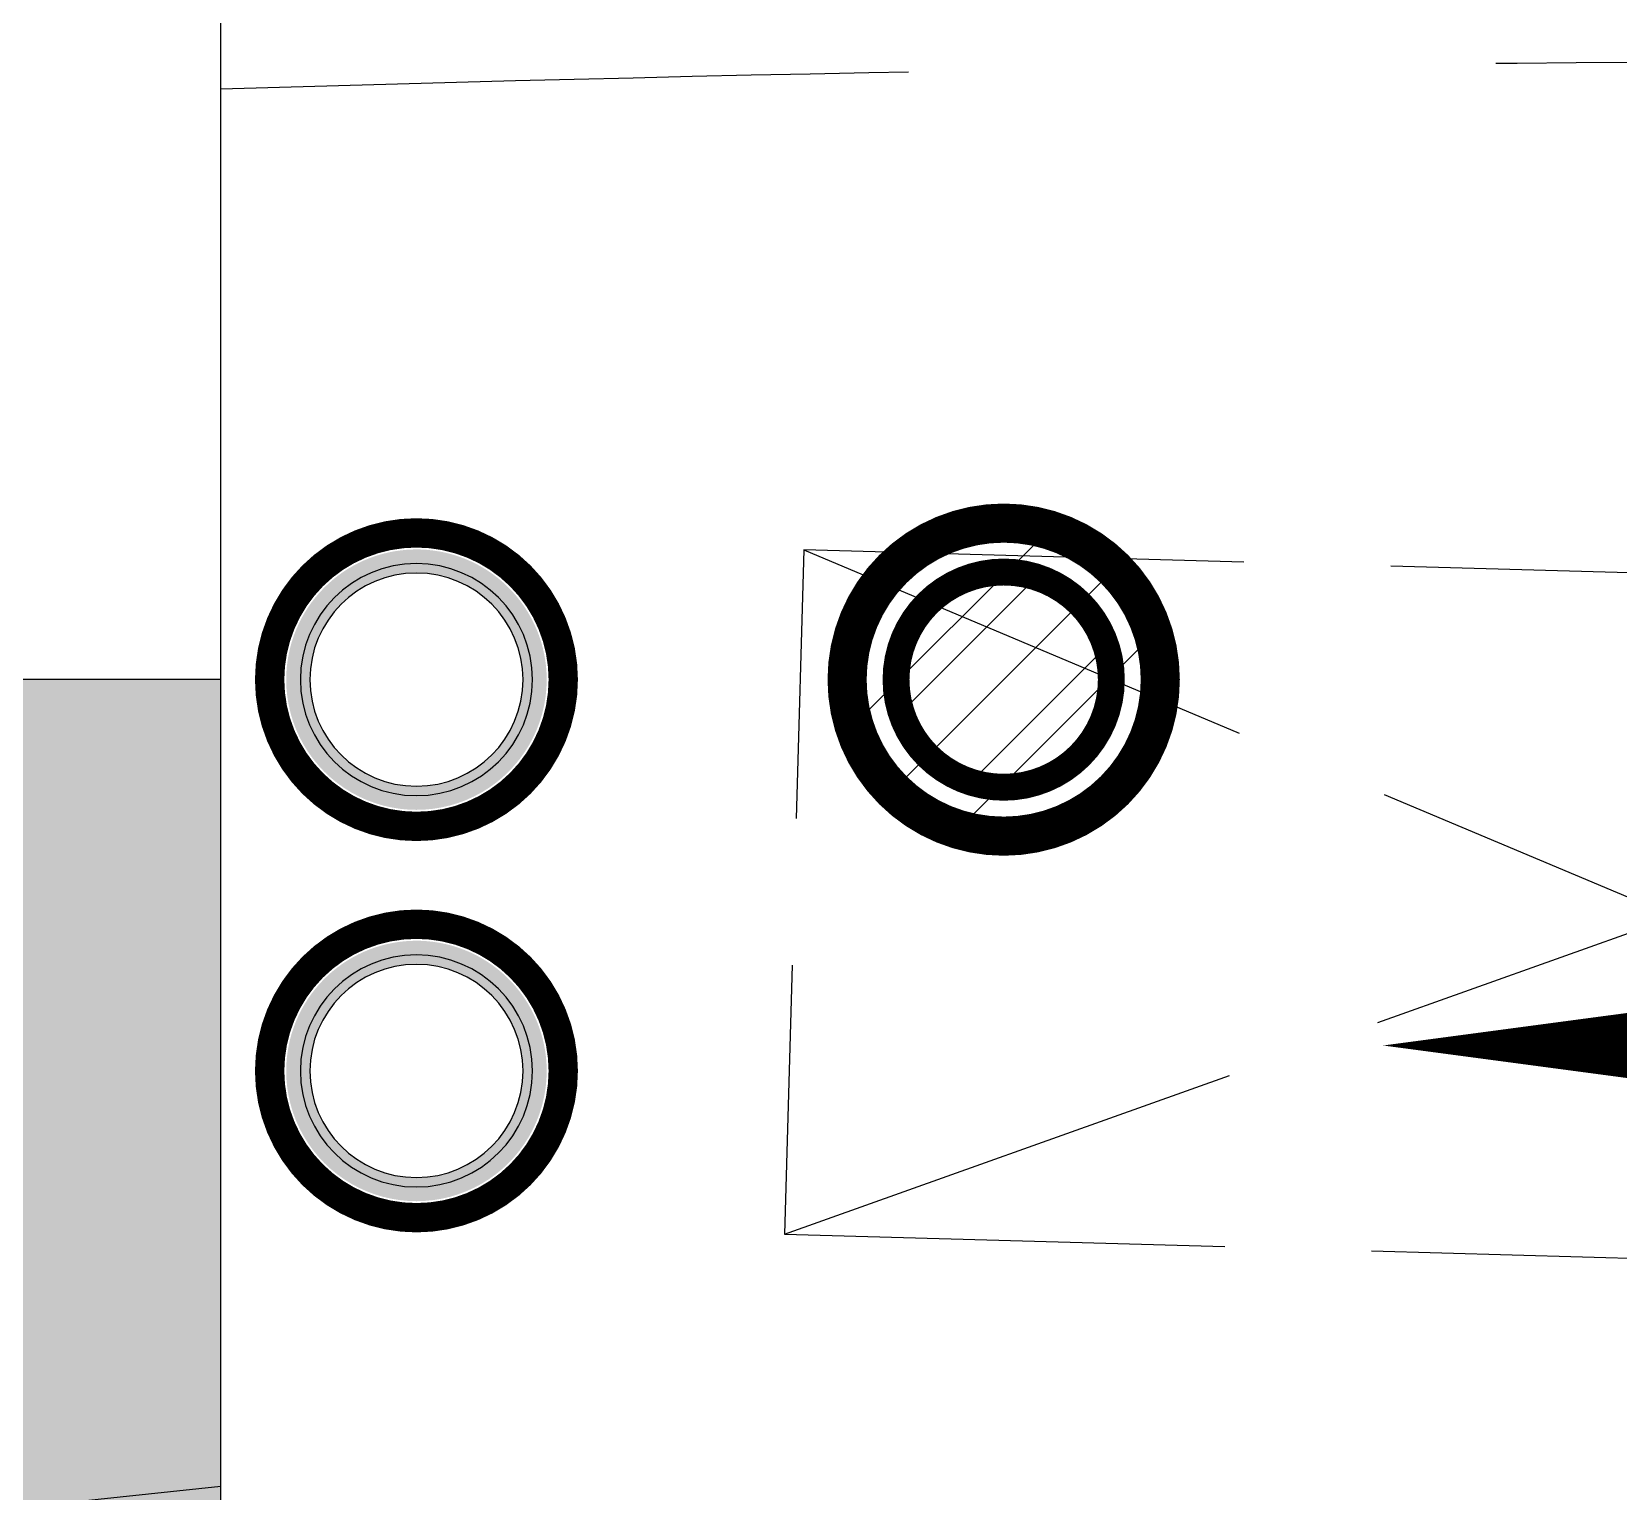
# Model space of a CAD drawing. Header units: inches. Extents: x 0 to 1813292486, y 0 to 3473589894.
# Drawn here: x 600506989 to 600507800, y 3473209687 to 3473210433 of the extents above; entities that cross this region are included whole.
import ezdxf
from ezdxf.enums import TextEntityAlignment as Align

# ---------------------------------------------------------------- set-up
doc = ezdxf.new("R2010")
doc.units = ezdxf.units.IN
doc.header["$LTSCALE"] = 1000
doc.header["$MEASUREMENT"] = 0
doc.linetypes.add('AX-MALL-WALL-P02-QT$0$DASH', pattern=[0.35, 0.25, -0.1])
doc.linetypes.add('PX-MALL-P02-LG$0$CONTINOUS', pattern=[0])
for name, color, linetype in [('A-Anno-Note', 241, 'Continuous'), ('AX-MALL-DIM-P02$0$A-Anno-Dims', 3, 'Continuous'), ('AX-MALL-P02-200$0$A-Anno-Note', 241, 'Continuous'), ('AX-MALL-WALL-P02$0$A-Anno-Note', 241, 'Continuous'), ('AX-MALL-WALL-P02-QT$0$A-Detl-Patt', 8, 'Continuous'), ('AX-MALL-WALL-P02-QT$0$A-Detl-Thin', 131, 'Continuous'), ('AX-MALL-WALL-P02-QT$0$A-Fixt', 81, 'Continuous'), ('AX-MALL-WALL-P02-QT$0$A-Wall', 2, 'Continuous'), ('AX-MALL-WALL-P02-QT$0$A-Wall-Patt', 13, 'Continuous'), ('PX-MALL-P02-LG$0$P-Airr-Pipe', 140, 'Continuous'), ('PX-MALL-P02-LG$0$P-Drain-Fldr', 4, 'Continuous'), ('PX-MALL-P02-LG$0$P-Drain-Fldr-ARCH', 161, 'Continuous'), ('PX-MALL-P02-LG$0$P-Drain-Fldr-W100', 4, 'Continuous'), ('PX-MALL-P02-LG$0$P-Drain-Fldr-W50', 4, 'Continuous'), ('PX-MALL-P02-LG$0$P-Pipe-Risr', 7, 'Continuous'), ('PX-MALL-P02-LG$0$P-Pipe-Risr-Arch', 6, 'Continuous'), ('PX-MALL-P02-LG$0$P-Pipe-Risr-W100', 6, 'Continuous'), ('PX-MALL-P02-LG$0$P-Pipe-Risr-W50', 6, 'Continuous'), ('PX-MALL-P02-LG$0$P-Stom-pipe', 4, 'PX-MALL-P02-LG$0$CONTINOUS'), ('SX-MALL-WALL-L-2F~3F$0$S-COLU', 30, 'Continuous'), ('SX-MALL-WALL-L-2F~3F$0$S-PATT-BMCO', 7, 'Continuous')]:
    doc.layers.add(name, color=color, linetype=linetype)
doc.styles.add('PX-MALL-P02-LG$0$jzfz', font='gbenor.shx', dxfattribs={"bigfont": 'gbcbig.shx'})

# ---------------------------------------------------------------- blocks, each defined once
blk = doc.blocks.new('AX-MALL-WALL-P02-QT$0$JB-AC(O)-Hide')
for p, q in [((-225, 174.9999999999709), (-450, 174.9999999999709)), ((-450, 174.9999999999709), (-450, 37.4999999999709)), ((-450, 174.9999999999709), (-225, 87.4999999999709)), ((150, 174.9999999999709), (-150, 174.9999999999709)), ((-150, 58.33333333331393), (0, -2.91038304567337e-11)), ((-150, -58.33333333337214), (0, 0)), ((-450, -37.5000000000291), (-450, -175.0000000000291)), ((-450, -175.0000000000291), (-225, -87.5000000000291)), ((-450, -175.0000000000291), (-225, -175.0000000000291)), ((-150, -175.0000000000291), (150, -175.0000000000291))]:
    blk.add_line(p, q)
blk = doc.blocks.new('AX-MALL-WALL-P02-QT$0$tj')
at = {"layer": 'AX-MALL-WALL-P02-QT$0$A-Detl-Patt'}
h = blk.add_hatch(dxfattribs=at)
h.set_pattern_fill('STEEL', color=256, scale=100.0000000000001, angle=50.43183869082386)
h.set_pattern_definition([(75.00000000004839, (-14278.19445574284, 156289.8254051208), (-153.3407249234246, 41.08752340989569), []), (75.00000000004839, (-14317.88195610046, 156358.5661673546), (-153.3407249234246, 41.08752340989569), [])])
edge = h.paths.add_edge_path()
edge.add_line((88101.273016572, 47666.64152574539), (87883.93542659283, 47459.84604215622))
edge.add_line((87883.93542659283, 47459.84604215622), (91571.54751467705, 43584.64122533798))
edge.add_arc((262949.389629302, 558937.705083496), 543101.4133620498, 251.6057364187558, 260.0288666978238)
edge.add_arc((172180.8466627672, -2862.146247219684), 27099.9982179492, 64.7128659603706, 96.9316049602786, ccw=False)
edge.add_arc((262948.9730309481, 558936.3205539446), 543099.9677998082, 261.6155114784545, 271.7251478115656)
edge.add_line((279298.9759148359, 16082.51663446426), (279298.9759315252, 16382.65274763107))
edge.add_arc((262948.9742454757, 558936.3204835369), 542799.9676941936, 261.62020364125146, 271.7261014454634, ccw=False)
edge.add_arc((172180.8456921196, -2862.14609140989), 27400.00151046549, 64.80631838577902, 96.83815911678944)
edge.add_arc((262949.394896181, 558937.7037490648), 542801.4137571028, 251.6136389015772, 260.02417327084333, ccw=False)
edge.add_line((91737.26096642017, 43845.69257831573), (88101.273016572, 47666.64152574539))
blk = doc.blocks.new('SX-MALL-WALL-L-2F~3F')
at = {"layer": 'SX-MALL-WALL-L-2F~3F$0$S-PATT-BMCO'}
h = blk.add_hatch(color=256, dxfattribs=at)
h.dxf.hatch_style = 1
h.paths.add_polyline_path([(600313333.8177185, 3473095039.595693), (600313989.7794205, 3473094795.230711), (600314234.1444031, 3473095451.192413), (600313578.1827011, 3473095695.557395)])
at = {"layer": 'SX-MALL-WALL-L-2F~3F$0$S-COLU'}
blk.add_lwpolyline([(600313333.8177185, 3473095039.595693), (600313989.7794205, 3473094795.230711), (600314234.1444031, 3473095451.192413), (600313578.1827011, 3473095695.557395)], close=True, dxfattribs=at)
blk = doc.blocks.new('SX-MALL-WALL-2F~3F')
blk.add_blockref('SX-MALL-WALL-L-2F~3F', (0, 0))
blk = doc.blocks.new('AX-MALL-WALL-P02-QT')
at = {"layer": 'AX-MALL-WALL-P02-QT$0$A-Wall-Patt'}
h = blk.add_hatch(dxfattribs=at)
h.set_pattern_fill('普通砖', color=256, scale=200, style=0)
h.set_pattern_definition([(45, (0, 359.0227), (-353.55353201463, 353.55353201463), [])])
h.paths.add_polyline_path([(600313942.9994687, 3473094952.810462), (600314060.085984, 3473094983.958294), (600314938.0678399, 3473097340.770911), (600314910.5045799, 3473097457.752581), (600314785.5594935, 3473097504.298291), (600313870.2595447, 3473095047.310766)])
at = {"layer": 'AX-MALL-WALL-P02-QT$0$A-Detl-Thin', "linetype": 'AX-MALL-WALL-P02-QT$0$DASH', "ltscale": 3}
for points in [[(600314409.3437098, 3473095921.489123, -0.06080713246403797), (600321333.7759938, 3473092595.163023, -0.06080713246403797)], [(600314339.4930145, 3473095733.985203, -0.06119943913242091), (600321262.3373889, 3473092403.39662, -0.06080713246340474)]]:
    blk.add_lwpolyline(points, format="xyb", dxfattribs=at)
at = {"layer": 'AX-MALL-WALL-P02-QT$0$A-Wall'}
blk.add_line((600314060.085984, 3473094983.958294), (600314938.0678399, 3473097340.770911), dxfattribs=at)
at = {"layer": 'AX-MALL-WALL-P02-QT$0$A-Detl-Thin'}
blk.add_blockref('SX-MALL-WALL-2F~3F', (0, 0), dxfattribs=at)
at = {"layer": 'AX-MALL-WALL-P02-QT$0$A-Detl-Thin', "rotation": 339.5681613091762}
blk.add_blockref('AX-MALL-WALL-P02-QT$0$tj', (600144118.6961328, 3473128496.287411), dxfattribs=at)
at = {"layer": 'AX-MALL-WALL-P02-QT$0$A-Fixt', "rotation": 337.9553036373871}
blk.add_blockref('AX-MALL-WALL-P02-QT$0$JB-AC(O)-Hide', (600314887.8537753, 3473095078.346681), dxfattribs=at)
blk = doc.blocks.new('AX-MALL-WALL-P02')
at = {"layer": 'AX-MALL-WALL-P02$0$A-Anno-Note'}
blk.add_blockref('AX-MALL-WALL-P02-QT', (0, 0), dxfattribs=at)
blk = doc.blocks.new('PX-MALL-P02-LG$0$P-Risr')
at = {"layer": 'PX-MALL-P02-LG$0$P-Pipe-Risr-W50'}
h = blk.add_hatch(color=0, dxfattribs=at)
edge = h.paths.add_edge_path()
edge.add_ellipse((0, 0), major_axis=(47.05795628796547, 47.05795628796547), ratio=0.9999999999999695, start_angle=225.0000000000009, end_angle=405.0000000000009, ccw=False)
edge.add_ellipse((0, 0), major_axis=(47.05795628796764, 47.05795628796764), ratio=0.9999999999998785, start_angle=133.9675974886221, end_angle=225.0000000000035, ccw=False)
edge.add_line((-66.53919663240958, 1.199087783927098), (-54.4367953546693, 1.199087783927098))
edge.add_ellipse((0, 0), major_axis=(-38.50196423560672, 38.50196423560672), ratio=0.9999999999999859, start_angle=43.73814098242129, end_angle=134.9999999999996)
edge.add_ellipse((0, 0), major_axis=(38.50196423561096, 38.50196423561096), ratio=0.9999999999998216, start_angle=225.0000000000051, end_angle=405.0000000000051)
edge.add_ellipse((0, 0), major_axis=(38.50196423560679, 38.50196423560679), ratio=0.9999999999999831, start_angle=45.00000000000048, end_angle=133.7381409824204)
edge.add_line((-54.43679535467527, 1.199087783927098), (-66.53919663241555, 1.199087783927098))
edge.add_ellipse((0, 0), major_axis=(-47.05795628796762, 47.05795628796762), ratio=0.9999999999998742, start_angle=-45.00000000000358, end_angle=43.967597488629224, ccw=False)
at = {"layer": 'PX-MALL-P02-LG$0$P-Pipe-Risr-Arch', "ltscale": 0.7}
blk.add_circle((0, 0), 59.29000000000001, dxfattribs=at)
at = {"layer": 'PX-MALL-P02-LG$0$P-Pipe-Risr-W100', "color": 0, "const_width": 15}
blk.add_lwpolyline([(-75, 0, 1), (75, 0, 1)], format="xyb", close=True, dxfattribs=at)
at = {"layer": 'PX-MALL-P02-LG$0$P-Pipe-Risr-W50'}
blk.add_circle((0, 0), 54.45000000000001, dxfattribs=at)
at = {"layer": 'PX-MALL-P02-LG$0$P-Pipe-Risr', "style": 'PX-MALL-P02-LG$0$jzfz', "width": 0.6, "flags": 1}
for tag, p in [('SYS-MARK', (0.3310501334344735, -45.65933377496549)), ('RANGE', (0.3337570973526454, -45.67887874227017))]:
    blk.add_attdef(tag, text='', height=0.015625, dxfattribs=at).set_placement(p, align=Align.MIDDLE)
blk = doc.blocks.new('PX-MALL-P02-LG$0$A$C5A9C1854')
at = {"layer": 'PX-MALL-P02-LG$0$P-Drain-Fldr-W50', "ltscale": 0.7}
for p, q in [((52.36634142632829, -16.81565596791916), (-16.81565596786095, 52.36634142627008)), ((38.89087296527578, -38.89087296521757), (-38.89087296527578, 38.89087296521757)), ((16.81565596797736, -52.36634142627008), (-52.36634142621187, 16.81565596791916))]:
    blk.add_line(p, q, dxfattribs=at)
at = {"layer": 'PX-MALL-P02-LG$0$P-Drain-Fldr-W50', "ltscale": 0.7, "const_width": 13.75}
blk.add_lwpolyline([(-54.99999999994179, 0, 1), (55.00000000005821, 0, 1)], format="xyb", close=True, dxfattribs=at)
blk = doc.blocks.new('PX-MALL-P02-LG$0$A$C7D2520B3')
at = {"layer": 'PX-MALL-P02-LG$0$P-Drain-Fldr', "ltscale": 0.7}
for p, q in [((78.54951213949244, -25.22348395187873), (-25.22348395179142, 78.54951213940512)), ((58.33630944791366, -58.33630944788456), (-58.33630944791366, 58.33630944788456)), ((25.22348395196605, -78.54951213940512), (-78.54951213931781, 25.22348395187873))]:
    blk.add_line(p, q, dxfattribs=at)
at = {"layer": 'PX-MALL-P02-LG$0$P-Drain-Fldr', "ltscale": 0.7, "const_width": 20}
blk.add_lwpolyline([(5.820766091346741e-11, -80, 1), (5.820766091346741e-11, 80, 1)], format="xyb", close=True, dxfattribs=at)
blk = doc.blocks.new('PX-MALL-P02-LG$0$A$C2257314B')
at = {"layer": 'PX-MALL-P02-LG$0$P-Drain-Fldr-ARCH', "ltscale": 0.7}
for p, q in [((52.36634142632829, -16.81565596791916), (-16.81565596786095, 52.36634142627008)), ((38.89087296527578, -38.89087296521757), (-38.89087296527578, 38.89087296521757)), ((16.81565596797736, -52.36634142627008), (-52.36634142621187, 16.81565596791916))]:
    blk.add_line(p, q, dxfattribs=at)
for start, end in [(0, 180), (180, 0)]:
    blk.add_arc((5.820766091346741e-11, -1.77635683940025e-15), 55, start, end, dxfattribs=at)
blk = doc.blocks.new('PX-MALL-P02-LG$0$P-Drain-Fldr')
blk.add_blockref('PX-MALL-P02-LG$0$A$C2257314B', (0, 0))
at = {"layer": 'PX-MALL-P02-LG$0$P-Drain-Fldr-W100'}
blk.add_blockref('PX-MALL-P02-LG$0$A$C7D2520B3', (0, 0), dxfattribs=at)
at = {"layer": 'PX-MALL-P02-LG$0$P-Drain-Fldr-W50'}
blk.add_blockref('PX-MALL-P02-LG$0$A$C5A9C1854', (0, 0), dxfattribs=at)
blk = doc.blocks.new('PX-MALL-P02-LG')
at = {"layer": 'PX-MALL-P02-LG$0$P-Airr-Pipe', "xscale": -1, "rotation": 69.56816130750386}
blk.add_blockref('PX-MALL-P02-LG$0$P-Risr', (600314327.8532932, 3473095416.283331), dxfattribs=at)
at = {"layer": 'PX-MALL-P02-LG$0$P-Drain-Fldr', "xscale": -0.9999999999999991, "rotation": 339.5681613075038}
blk.add_blockref('PX-MALL-P02-LG$0$P-Drain-Fldr', (600314608.9797374, 3473095311.555482), dxfattribs=at)
at = {"layer": 'PX-MALL-P02-LG$0$P-Stom-pipe', "ltscale": 0.7, "xscale": -1, "rotation": 69.56816130750386}
blk.add_blockref('PX-MALL-P02-LG$0$P-Risr', (600314258.0347263, 3473095228.865701), dxfattribs=at)
blk = doc.blocks.new('AX-MALL-DIM-P02')
at = {"layer": 'AX-MALL-DIM-P02$0$A-Anno-Dims'}
blk.add_lwpolyline([(600315537.1723522, 3473094766.238346, 0, 0, 0), (600314725.3186035, 3473095068.677689, 0, 144, 0), (600315231.346203, 3473094880.16756, 0, 0, 0)], format="xyseb", dxfattribs=at)
blk = doc.blocks.new('AX-MALL-P02-200')
at = {"layer": 'AX-MALL-P02-200$0$A-Anno-Note'}
blk.add_blockref('AX-MALL-WALL-P02', (0, 0), dxfattribs=at)
for name in ['AX-MALL-DIM-P02', 'PX-MALL-P02-LG']:
    blk.add_blockref(name, (0, 0), dxfattribs=at)

msp = doc.modelspace()

# ---------------------------------------------------------------- block references
at = {"layer": 'A-Anno-Note', "rotation": 20.43183869077545}
msp.add_blockref('AX-MALL-P02-200', (1250392458.527329, 9048125.682563305), dxfattribs=at)

doc.saveas('drawing.dxf')
